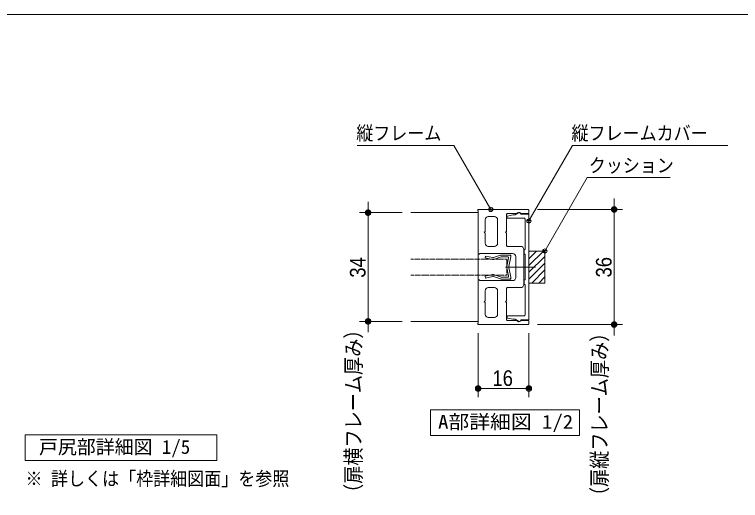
# Model space of a CAD drawing. Units: millimetres, scale not verified. Extents: x -6062 to 6062, y -3045 to 3045.
# Drawn here: x -3774 to -2070, y 1630 to 2770 of the extents above; entities that cross this region are included whole.
import ezdxf
from ezdxf.enums import TextEntityAlignment as Align

# ---------------------------------------------------------------- set-up
doc = ezdxf.new("R2010")
doc.units = ezdxf.units.MM
doc.header["$LTSCALE"] = 20
doc.linetypes.add('DOUBLE_CHAIN1', pattern=[8.8, 5, -1, 0.6, -0.6, 0.6, -1])
for name, color, linetype, lineweight in [('0-0_1図面枠', 7, 'Continuous', 9), ('0-1_3一般', 7, 'Continuous', 9), ('0-2_2寸法-3', 7, 'Continuous', 9), ('0-3_2寸法-1', 7, 'Continuous', 9), ('0-4_0', 7, 'Continuous', 9), ('0-5_2寸法-2', 7, 'Continuous', 9)]:
    doc.layers.add(name, color=color, linetype=linetype, lineweight=lineweight)
doc.styles.add('ＭＳ ゴシック', font='')
doc.styles.add('ＭＳ Ｐゴシック', font='')
doc.styles.get('ＭＳ ゴシック').set_extended_font_data('MS Gothic')
doc.styles.get('ＭＳ Ｐゴシック').set_extended_font_data('MS PGothic')

# ---------------------------------------------------------------- blocks, each defined once
blk = doc.blocks.new('グループ-2')
at = {"layer": '0-0_1図面枠'}
blk.add_lwpolyline([(-80000, 55400), (80000, 55400), (80000, -55400), (-80000, -55400)], close=True, dxfattribs=at)
blk = doc.blocks.new('図面枠')
at = {"layer": '0-0_1図面枠'}
blk.add_blockref('グループ-2', (0, 0), dxfattribs=at)
blk = doc.blocks.new('_Dot')
at = {"layer": '0-4_0'}
for p, q in [((-10, 0), (-20, 0)), ((9.78, 2), (-9.78, 2)), ((7.99, 6), (-7.99, 6)), ((9.16, -3.98), (-9.16, -3.98)), ((6, -7.98), (-6, -7.98))]:
    blk.add_line(p, q, dxfattribs=at)
for points in [[(10, 0), (9.92, 1.25), (9.69, 2.49), (9.3, 3.68), (8.76, 4.82), (8.09, 5.88), (7.29, 6.85), (6.37, 7.71), (5.36, 8.44), (4.26, 9.05), (3.09, 9.51), (1.87, 9.82), (0.63, 9.98), (-0.63, 9.98), (-1.87, 9.82), (-3.09, 9.51), (-4.26, 9.05), (-5.36, 8.44), (-6.37, 7.71), (-7.29, 6.85), (-8.09, 5.88), (-8.76, 4.82), (-9.3, 3.68), (-9.69, 2.49), (-9.92, 1.25), (-10, 0), (0, 0)], [(-10, 0), (-9.92, -1.25), (-9.69, -2.49), (-9.3, -3.68), (-8.76, -4.82), (-8.09, -5.88), (-7.29, -6.85), (-6.37, -7.71), (-5.36, -8.44), (-4.26, -9.05), (-3.09, -9.51), (-1.87, -9.82), (-0.63, -9.98), (0.63, -9.98), (1.87, -9.82), (3.09, -9.51), (4.26, -9.05), (5.36, -8.44), (6.37, -7.71), (7.29, -6.85), (8.09, -5.88), (8.76, -4.82), (9.3, -3.68), (9.69, -2.49), (9.92, -1.25), (10, 0), (0, 0)]]:
    blk.add_lwpolyline(points, close=True, dxfattribs=at)
blk = doc.blocks.new('グループ-8')
at = {"layer": '0-2_2寸法-3'}
blk.add_lwpolyline([(-20192.5, 36854.4), (-13192.5, 36854.4), (-13192.5, 35654.4), (-20192.5, 35654.4)], close=True, dxfattribs=at)
at = {"layer": '0-2_2寸法-3', "style": 'ＭＳ ゴシック', "width": 1.1}
blk.add_text('A部詳細図 1/2', height=650.9, dxfattribs=at).set_placement((-19839.4, 35772), align=Align.BOTTOM_LEFT)
blk = doc.blocks.new('グループ-9')
at = {"layer": '0-1_3一般'}
for p, q in [((-17270.8, 43997.9), (-17251, 43993.7)), ((-17232.8, 44002.3), (-17251, 43993.7)), ((-16909.3, 44112.5), (-17232.8, 44002.3)), ((-17194.3, 43920.9), (-16880, 44026.9)), ((-16475, 44116.9), (-16890.1, 44116.9)), ((-16556.2, 44026.9), (-16880, 44026.9)), ((-16526.8, 43991.3), (-16607.4, 43582.4)), ((-16430, 44026.9), (-16517.4, 43582.4)), ((-16475, 44116.9), (-16430, 44116.9)), ((-16430, 44071.9), (-16430, 44116.9)), ((-16430, 44026.9), (-16430, 44071.9)), ((-17289.4, 43909.8), (-17240, 43899.4)), ((-17194.3, 43920.9), (-17240, 43899.4)), ((-16526.8, 43117.5), (-16607.4, 43526.3)), ((-16430, 43081.9), (-16517.4, 43526.3)), ((-17289.4, 43198.9), (-17240, 43209.4)), ((-17270.8, 43110.8), (-17251, 43115)), ((-17232.8, 43106.4), (-17251, 43115)), ((-17194.3, 43187.8), (-17240, 43209.4)), ((-17232.8, 43106.4), (-16909.3, 42996.2)), ((-16880, 43081.9), (-17194.3, 43187.8)), ((-16890.1, 42991.9), (-16475, 42991.9)), ((-16556.2, 43081.9), (-16880, 43081.9)), ((-16475, 42991.9), (-16430, 42991.9)), ((-16430, 43036.9), (-16430, 43081.9)), ((-16430, 43036.9), (-16430, 42991.9))]:
    blk.add_line(p, q, dxfattribs=at)
for points in [[(-17270.8, 43997.9), (-17611.4, 44069.9), (-17630, 43981.9), (-17289.4, 43909.8)], [(-17289.4, 43198.9), (-17630, 43126.9), (-17611.4, 43038.8), (-17270.8, 43110.8)]]:
    blk.add_lwpolyline(points, dxfattribs=at)
at = {"layer": '0-1_3一般', "linetype": 'DOUBLE_CHAIN1'}
blk.add_lwpolyline([(-21125, 43929.4), (-16610, 43929.4), (-16610, 43179.4), (-21125, 43179.4)], dxfattribs=at)
at = {"layer": '0-1_3一般'}
for centre, radius, start, end in [((-17258.4, 44056.6), 60, 258.05582, 276.66677), ((-17258.4, 44056.6), 60, 276.66677, 295.27772), ((-16890.1, 44071.9), 45, 102.63886, 115.27772), ((-16890.1, 44071.9), 45, 90, 102.63886), ((-16556.2, 43996.9), 30, 39.6175, 90), ((-16556.2, 43996.9), 30, 349.23499, 39.6175), ((-16475, 44071.9), 45, 45, 90), ((-16475, 44071.9), 45, 0, 45), ((-17258.4, 44056.6), 150, 258.05582, 276.66677), ((-17258.4, 44056.6), 150, 276.66677, 295.27772), ((-16460, 43554.4), 150, 174.6175, 180), ((-16460, 43554.4), 150, 180, 185.3825), ((-16460, 43554.4), 150, 169.23499, 174.6175), ((-16460, 43554.4), 150, 185.3825, 190.76501), ((-16370, 43554.4), 150, 174.6175, 180), ((-16370, 43554.4), 150, 180, 185.3825), ((-16370, 43554.4), 150, 169.23499, 174.6175), ((-16370, 43554.4), 150, 185.3825, 190.76501), ((-17258.4, 43052.1), 150, 83.33323, 101.94418), ((-17258.4, 43052.1), 60, 83.33323, 101.94418), ((-17258.4, 43052.1), 60, 64.72228, 83.33323), ((-17258.4, 43052.1), 150, 64.72228, 83.33323), ((-16890.1, 43036.9), 45, 244.72228, 257.36114), ((-16890.1, 43036.9), 45, 257.36114, 270), ((-16556.2, 43111.9), 30, 270, 320.3825), ((-16556.2, 43111.9), 30, 320.3825, 10.76501), ((-16475, 43036.9), 45, 270, 315), ((-16475, 43036.9), 45, 315, 0)]:
    blk.add_arc(centre, radius, start, end, dxfattribs=at)
blk = doc.blocks.new('グループ-10')
at = {"layer": '0-1_3一般'}
for p, q in [((-16610, 45894.4), (-16610, 45902.5)), ((-16573.8, 45946.6), (-16324.6, 45996.4)), ((-15800, 45849.4), (-16565, 45849.4)), ((-15755, 44379.4), (-15755, 45804.4)), ((-15755, 42954.4), (-15755, 44154.4)), ((-16172.3, 43554.4), (-15272.3, 43554.4)), ((-15755, 41304.4), (-15755, 42729.4)), ((-16565, 41259.4), (-15800, 41259.4)), ((-16610, 41206.2), (-16610, 41214.4)), ((-16324.6, 41112.3), (-16573.8, 41162.1))]:
    blk.add_line(p, q, dxfattribs=at)
for points in [[(-16295.1, 45999.4), (-16227, 45999.4), (-16062.5, 46094.3)], [(-15950, 46029.4), (-15575, 46029.4), (-15575, 41079.4), (-15950, 41079.4)], [(-15755, 44154.4), (-15800, 44154.4), (-15800, 44379.4), (-15755, 44379.4)], [(-15755, 42729.4), (-15800, 42729.4), (-15800, 42954.4), (-15755, 42954.4)], [(-16062.5, 41014.4), (-16227, 41109.4), (-16295.1, 41109.4)]]:
    blk.add_lwpolyline(points, dxfattribs=at)
for centre, radius, start, end in [((-16025, 46029.4), 75, 60, 120), ((-16025, 46029.4), 75, 0, 60), ((-16565, 45902.5), 45, 140.65497, 180), ((-16565, 45894.4), 45, 180, 225), ((-16565, 45902.5), 45, 101.30993, 140.65497), ((-16565, 45894.4), 45, 225, 270), ((-16295.1, 45849.4), 150, 95.65497, 101.30993), ((-16295.1, 45849.4), 150, 90, 95.65497), ((-15800, 45804.4), 45, 45, 90), ((-15800, 45804.4), 45, 0, 45), ((-16565, 41214.4), 45, 135, 180), ((-16565, 41214.4), 45, 90, 135), ((-15800, 41304.4), 45, 270, 315), ((-15800, 41304.4), 45, 315, 0), ((-16565, 41206.2), 45, 180, 219.34503), ((-16565, 41206.2), 45, 219.34503, 258.69007), ((-16295.1, 41259.4), 150, 258.69007, 264.34503), ((-16295.1, 41259.4), 150, 264.34503, 270), ((-16025, 41079.4), 75, 240, 300), ((-16025, 41079.4), 75, 300, 0)]:
    blk.add_arc(centre, radius, start, end, dxfattribs=at)
blk = doc.blocks.new('グループ-11')
at = {"layer": '0-1_3一般'}
for p, q in [((-17975, 46220.3), (-17975, 46224.4)), ((-17960, 44184.4), (-17960, 46194.4)), ((-17945, 46254.4), (-15620, 46254.4)), ((-16625, 46014.4), (-16625, 45226.9)), ((-16580, 46059.4), (-16149.9, 46059.4)), ((-15942.7, 46059.4), (-15575, 46059.4)), ((-15575, 46059.4), (-15575, 46209.4)), ((-17630, 45774.4), (-17630, 45226.9)), ((-17195, 45924.4), (-17480, 45924.4)), ((-17045, 45774.4), (-17045, 44671.9)), ((-17675, 45181.9), (-17630, 45226.9)), ((-17630, 45136.9), (-17675, 45181.9)), ((-17630, 45136.9), (-17630, 44671.9)), ((-16670, 45181.9), (-16625, 45226.9)), ((-16625, 45136.9), (-16670, 45181.9)), ((-16625, 45136.9), (-16625, 44566.9)), ((-17195, 44521.9), (-17480, 44521.9)), ((-15965, 44521.9), (-16580, 44521.9)), ((-15815, 44371.9), (-15815, 42736.9)), ((-17915, 44154.4), (-17930, 44154.4)), ((-16190, 44041.9), (-16190, 43066.9)), ((-16670, 43554.4), (-15503.9, 43554.4)), ((-17915, 42954.4), (-17930, 42954.4)), ((-17960, 42924.4), (-17960, 40914.4)), ((-17885, 42916.9), (-17885, 42924.4)), ((-16340, 42916.9), (-17885, 42916.9)), ((-17630, 41971.9), (-17630, 42436.9)), ((-17195, 42586.9), (-17480, 42586.9)), ((-17045, 41334.4), (-17045, 42436.9)), ((-16625, 41971.9), (-16625, 42541.9)), ((-15965, 42586.9), (-16580, 42586.9)), ((-17675, 41926.9), (-17630, 41971.9)), ((-17630, 41881.9), (-17675, 41926.9)), ((-16670, 41926.9), (-16625, 41971.9)), ((-16625, 41881.9), (-16670, 41926.9)), ((-17630, 41334.4), (-17630, 41881.9)), ((-16625, 41094.4), (-16625, 41881.9)), ((-17195, 41184.4), (-17480, 41184.4)), ((-16580, 41049.4), (-16149.9, 41049.4)), ((-15942.7, 41049.4), (-15575, 41049.4)), ((-15575, 41049.4), (-15575, 40899.4)), ((-17975, 40888.4), (-17975, 40884.4)), ((-17945, 40854.4), (-15620, 40854.4))]:
    blk.add_line(p, q, dxfattribs=at)
blk.add_lwpolyline([(-16340, 44191.9), (-17885, 44191.9), (-17885, 44184.4)], dxfattribs=at)
for centre, radius, start, end in [((-17945, 46224.4), 30, 135, 180), ((-17945, 46220.3), 30, 180, 210), ((-17945, 46220.3), 30, 210, 240), ((-17945, 46224.4), 30, 90, 135), ((-16580, 46014.4), 45, 135, 180), ((-16580, 46014.4), 45, 90, 135), ((-16055, 46014.4), 105, 94.18603, 154.62307), ((-16055, 46014.4), 105, 33.74899, 94.18603), ((-15942.7, 46089.4), 30, 213.74899, 241.87449), ((-15942.7, 46089.4), 30, 241.87449, 270), ((-15620, 46209.4), 45, 45, 90), ((-15620, 46209.4), 45, 0, 45), ((-17480, 45774.4), 150, 135, 180), ((-17480, 45774.4), 150, 90, 135), ((-17195, 45774.4), 150, 45, 90), ((-17195, 45774.4), 150, 0, 45), ((-17480, 44671.9), 150, 180, 225), ((-17195, 44671.9), 150, 315, 0), ((-17480, 44671.9), 150, 225, 270), ((-17195, 44671.9), 150, 270, 315), ((-16580, 44566.9), 45, 180, 225), ((-16580, 44566.9), 45, 225, 270), ((-15965, 44371.9), 150, 45, 90), ((-15965, 44371.9), 150, 0, 45), ((-17930, 44184.4), 30, 180, 225), ((-17930, 44184.4), 30, 225, 270), ((-17915, 44184.4), 30, 270, 315), ((-17915, 44184.4), 30, 315, 0), ((-16340, 44041.9), 150, 45, 90), ((-16340, 44041.9), 150, 0, 45), ((-17930, 42924.4), 30, 135, 180), ((-17930, 42924.4), 30, 90, 135), ((-17915, 42924.4), 30, 45, 90), ((-17915, 42924.4), 30, 0, 45), ((-16340, 43066.9), 150, 270, 315), ((-16340, 43066.9), 150, 315, 0), ((-15965, 42736.9), 150, 270, 315), ((-15965, 42736.9), 150, 315, 0), ((-17480, 42436.9), 150, 135, 180), ((-17480, 42436.9), 150, 90, 135), ((-17195, 42436.9), 150, 45, 90), ((-17195, 42436.9), 150, 0, 45), ((-16580, 42541.9), 45, 135, 180), ((-16580, 42541.9), 45, 90, 135), ((-17480, 41334.4), 150, 180, 225), ((-17195, 41334.4), 150, 315, 0), ((-17945, 40888.4), 30, 150, 180), ((-17945, 40888.4), 30, 120, 150), ((-17480, 41334.4), 150, 225, 270), ((-17195, 41334.4), 150, 270, 315), ((-16580, 41094.4), 45, 180, 225), ((-16580, 41094.4), 45, 225, 270), ((-16055, 41094.4), 105, 205.37693, 265.81397), ((-16055, 41094.4), 105, 265.81397, 326.25101), ((-15942.7, 41019.4), 30, 118.12551, 146.25101), ((-15942.7, 41019.4), 30, 90, 118.12551), ((-15620, 40899.4), 45, 315, 0), ((-17945, 40884.4), 30, 180, 225), ((-17945, 40884.4), 30, 225, 270), ((-15620, 40899.4), 45, 270, 315)]:
    blk.add_arc(centre, radius, start, end, dxfattribs=at)
blk.add_blockref('グループ-10', (0, 0), dxfattribs=at)
blk = doc.blocks.new('グループ-12')
at = {"layer": '0-1_3一般'}
blk.add_lwpolyline([(-21125, 41004.4), (-17960, 41004.4), (-17960, 46104.4), (-21125, 46104.4)], dxfattribs=at)
blk = doc.blocks.new('グループ-13')
at = {"layer": '0-1_3一般'}
for p, q in [((-15575, 44265), (-15535.6, 44304.4)), ((-15575, 43945), (-15215.6, 44304.4)), ((-15575, 43625), (-14895.6, 44304.4)), ((-15575, 43305), (-14825, 44055)), ((-15575, 42985), (-14825, 43735)), ((-15435.6, 42804.4), (-14825, 43415)), ((-15115.6, 42804.4), (-14825, 43095))]:
    blk.add_line(p, q, dxfattribs=at)
blk.add_lwpolyline([(-14825, 44304.4), (-15575, 44304.4), (-15575, 42804.4), (-14825, 42804.4)], close=True, dxfattribs=at)
blk.add_lwpolyline([(-14825, 44304.4), (-15575, 44304.4), (-15575, 42804.4), (-14825, 42804.4)], close=True, dxfattribs=at)
for name in ['グループ-12', 'グループ-11', 'グループ-9']:
    blk.add_blockref(name, (0, 0), dxfattribs=at)
blk = doc.blocks.new('グループ-18')
at = {"layer": '0-2_2寸法-3'}
blk.add_lwpolyline([(-30220, 34474.8), (-39220, 34474.8), (-39220, 35674.8), (-30220, 35674.8)], close=True, dxfattribs=at)
at = {"layer": '0-2_2寸法-3', "style": 'ＭＳ ゴシック'}
blk.add_text('戸尻部詳細図 1/5', height=650.9, dxfattribs=at).set_placement((-38572.1, 34592.4), align=Align.BOTTOM_LEFT)

msp = doc.modelspace()

# ---------------------------------------------------------------- linework, layer by layer
at = {"layer": '0-2_2寸法-3'}
for p, q in [((-2655.51, 2317.71), (-2655.86, 2317.71)), ((-2655.51, 2317.71), (-2655.86, 2317.71)), ((-2650.79, 2313.71), (-2660.58, 2313.71)), ((-2651.69, 2309.71), (-2659.68, 2309.71)), ((-2561.36, 2286.71), (-2571.14, 2286.71)), ((-2566.08, 2290.71), (-2566.42, 2290.71)), ((-2566.08, 2290.71), (-2566.42, 2290.71)), ((-2562.25, 2282.71), (-2570.25, 2282.71)), ((-2523.86, 2216.21), (-2533.64, 2216.21)), ((-2528.58, 2220.21), (-2528.92, 2220.21)), ((-2528.58, 2220.21), (-2528.92, 2220.21)), ((-2524.75, 2212.21), (-2532.75, 2212.21))]:
    msp.add_line(p, q, dxfattribs=at)
for points in [[(-2655.69, 2312.72), (-2742.29, 2462.72), (-2969.17, 2462.72)], [(-2566.25, 2285.72), (-2464.06, 2462.72), (-2099.62, 2462.72)], [(-2528.75, 2215.22), (-2429.16, 2387.72), (-2235.07, 2387.72)]]:
    msp.add_lwpolyline(points, dxfattribs=at)
for centre in [(-2655.69, 2312.72), (-2655.69, 2312.72), (-2566.25, 2285.72), (-2566.25, 2285.72), (-2528.75, 2215.22), (-2528.75, 2215.22)]:
    msp.add_circle(centre, 5.01, dxfattribs=at)
at = {"layer": '0-3_2寸法-1'}
for p, q in [((-2863.75, 2305.22), (-2963.75, 2305.22)), ((-2546.25, 2312.72), (-2346.25, 2312.72)), ((-2943.75, 2062.93), (-2943.75, 2292.51)), ((-2366.25, 2300.01), (-2366.25, 2055.43)), ((-2863.75, 2050.22), (-2963.75, 2050.22)), ((-2546.25, 2042.72), (-2346.25, 2042.72)), ((-2685.5, 2022.72), (-2685.5, 1872.72)), ((-2566.25, 2022.72), (-2566.25, 1872.72)), ((-2578.96, 1892.72), (-2672.79, 1892.72))]:
    msp.add_line(p, q, dxfattribs=at)
at = {"layer": '0-5_2寸法-2'}
for p, q in [((-2366.25, 2325.43), (-2366.25, 2338.14)), ((-2943.75, 2317.93), (-2943.75, 2330.64)), ((-2863.75, 2305.22), (-2963.75, 2305.22)), ((-2943.75, 2050.22), (-2943.75, 2305.22)), ((-2546.25, 2312.72), (-2346.25, 2312.72)), ((-2366.25, 2312.72), (-2366.25, 2042.72)), ((-2863.75, 2050.22), (-2963.75, 2050.22)), ((-2943.75, 2037.51), (-2943.75, 2024.79)), ((-2546.25, 2042.72), (-2346.25, 2042.72)), ((-2366.25, 2030.01), (-2366.25, 2017.29))]:
    msp.add_line(p, q, dxfattribs=at)

# ---------------------------------------------------------------- block references
at = {"layer": '0-0_1図面枠', "xscale": 0.05, "yscale": 0.05}
msp.add_blockref('図面枠', (-1787.5, 0), dxfattribs=at)
at = {"layer": '0-1_3一般', "xscale": 0.05, "yscale": 0.05}
msp.add_blockref('グループ-13', (-1787.5, 0), dxfattribs=at)
at = {"layer": '0-2_2寸法-3', "xscale": 0.05, "yscale": 0.05}
for name in ['グループ-8', 'グループ-18']:
    msp.add_blockref(name, (-1787.5, 0), dxfattribs=at)
at = {"layer": '0-3_2寸法-1', "xscale": 0.6356201, "yscale": 0.6356201}
for p, rotation in [((-2366.25, 2312.72), 90), ((-2943.75, 2305.22), 90), ((-2943.75, 2050.22), 270), ((-2366.25, 2042.72), 270), ((-2685.5, 1892.72), 180)]:
    msp.add_blockref('_Dot', p, dxfattribs=dict(at, rotation=rotation))
msp.add_blockref('_Dot', (-2566.25, 1892.72), dxfattribs=at)
at = {"layer": '0-5_2寸法-2', "xscale": 0.6356201, "yscale": 0.6356201}
for p, rotation in [((-2943.75, 2305.22), 270), ((-2366.25, 2312.72), 270), ((-2943.75, 2050.22), 90), ((-2366.25, 2042.72), 90)]:
    msp.add_blockref('_Dot', p, dxfattribs=dict(at, rotation=rotation))

# ---------------------------------------------------------------- texts
at = {"layer": '0-2_2寸法-3', "style": 'ＭＳ ゴシック', "width": 0.9}
for s, p in [('縦フレーム', (-2971.47, 2465.69)), ('縦フレームカバー', (-2466.36, 2465.69)), ('クッション', (-2425.82, 2390.11)), ('※ 詳しくは「枠詳細図面」を参照', (-3747.78, 1655.26))]:
    msp.add_text(s, height=32.55, dxfattribs=at).set_placement(p, align=Align.BOTTOM_LEFT)
at = {"layer": '0-3_2寸法-1', "style": 'ＭＳ Ｐゴシック', "width": 0.9}
for s, p in [('34', (-2938.69, 2152.64)), ('36', (-2361.19, 2153.23))]:
    msp.add_text(s, height=36.66, rotation=90, dxfattribs=at).set_placement(p, align=Align.BOTTOM_LEFT)
msp.add_text('16', height=36.66, dxfattribs=at).set_placement((-2651.7, 1887.76), align=Align.BOTTOM_LEFT)
at = {"layer": '0-5_2寸法-2', "style": 'ＭＳ Ｐゴシック', "width": 0.85}
for s, p in [('（扉横フレーム厚み）', (-2948.73, 1626.75)), ('（扉縦フレーム厚み）', (-2371.23, 1619.27))]:
    msp.add_text(s, height=36.69, rotation=90, dxfattribs=at).set_placement(p, align=Align.BOTTOM_LEFT)

doc.saveas('drawing.dxf')
